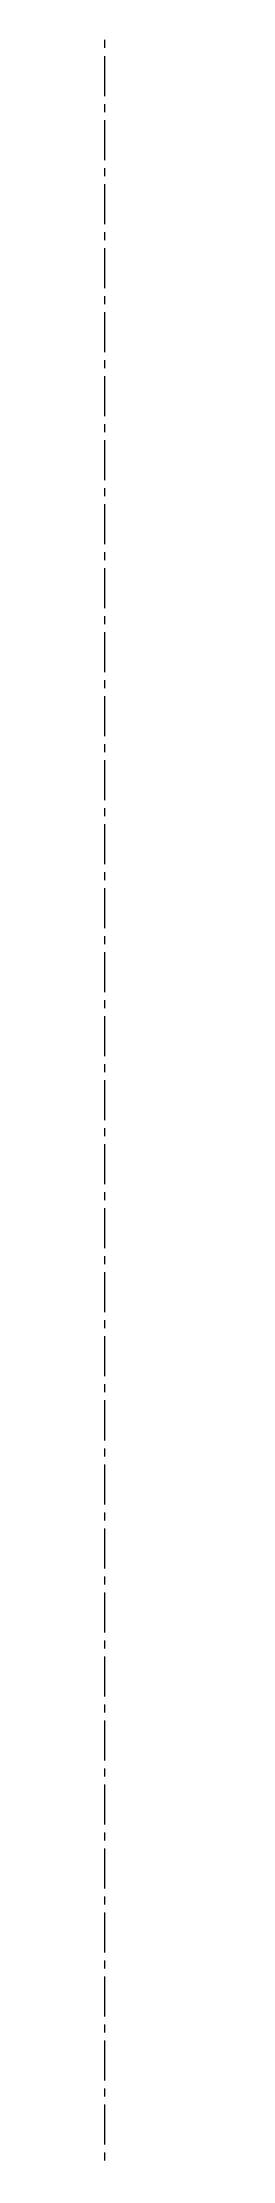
# Model space of a CAD drawing. Extents: x -662 to 7167, y -426 to 2826.
# Drawn here: x 6851 to 6871, y 950 to 1612 of the extents above; entities that cross this region are included whole.
import ezdxf
from ezdxf.enums import TextEntityAlignment as Align

# ---------------------------------------------------------------- set-up
doc = ezdxf.new("R2010")
doc.units = 0
doc.header["$LTSCALE"] = 10
doc.linetypes.add('G02-1-PRDXXXX-E-MET-01-P01-01$0$CENTER', pattern=[2, 1.25, -0.25, 0.25, -0.25])
doc.layers.add('G02-1-PRDXXXX-E-MET-01-P01-01$0$CL_CABLE TRAY', color=200, linetype='G02-1-PRDXXXX-E-MET-01-P01-01$0$CENTER')
doc.layers.add('G02-1-PRDXXXX-M-MPIP-01-P01-01 (BASE)$0$NOZZLE TAG', color=7, linetype='Continuous', true_color=0x013f7f, plot=False)
doc.styles.add('G02-1-PRDXXXX-M-MPIP-01-P01-01 (BASE)$0$Scovan Standard', font='Franklin%20Gothic%20Medium%20Cond%20Regular.ttf', dxfattribs={"height": 2.5})

# ---------------------------------------------------------------- blocks, each defined once
blk = doc.blocks.new('G02-1-PRDXXXX-M-MPIP-01-P01-01 (BASE)$0$SKID-MODULE-NOZZLE-33')
at = {"layer": 'DEFPOINTS', "extrusion": (-1, 0, -1.83697e-16), "style": 'G02-1-PRDXXXX-M-MPIP-01-P01-01 (BASE)$0$Scovan Standard', "width": 0.8}
for tag, p in [('NOZZLE_ELEVATION', (0, -8, 1.5)), ('NOZZLE_NORTHING', (0, 0, 1.5)), ('NOZZLE_EASTING', (0, -4, 1.5)), ('NOZZLE_RATING', (0, 4, 1.5)), ('NOZZLE_LINE#', (0, -12, 1.5)), ('NOZZLE_SIZE', (0, 8, 1.5)), ('NOZZLE_TAG', (0, 12, 1.5))]:
    blk.add_attdef(tag, text='', height=2.5, dxfattribs=at).set_placement(p, align=Align.MIDDLE_CENTER)

msp = doc.modelspace()

# ---------------------------------------------------------------- linework, layer by layer
at = {"layer": 'G02-1-PRDXXXX-E-MET-01-P01-01$0$CL_CABLE TRAY'}
msp.add_line((6851, 75, 261.73), (6851, 2175, 261.73), dxfattribs=at)

# ---------------------------------------------------------------- block references
at = {"layer": 'G02-1-PRDXXXX-M-MPIP-01-P01-01 (BASE)$0$NOZZLE TAG'}
ref = msp.add_blockref('G02-1-PRDXXXX-M-MPIP-01-P01-01 (BASE)$0$SKID-MODULE-NOZZLE-33', (6870, 1380, 566.2), dxfattribs=dict(at, rotation=180))
ref.add_attrib('NOZZLE_TAG', 'N8', dxfattribs={"layer": 'DEFPOINTS', "extrusion": (1, -1.22465e-16, -1.83697e-16), "height": 2.5, "style": 'G02-1-PRDXXXX-M-MPIP-01-P01-01 (BASE)$0$Scovan Standard', "width": 0.8}).set_placement((1380, 578.2, 6871.5), align=Align.MIDDLE_CENTER)
ref.add_attrib('NOZZLE_SIZE', '33', dxfattribs={"layer": 'DEFPOINTS', "extrusion": (1, -1.22465e-16, -1.83697e-16), "height": 2.5, "style": 'G02-1-PRDXXXX-M-MPIP-01-P01-01 (BASE)$0$Scovan Standard', "width": 0.8}).set_placement((1380, 574.2, 6871.5), align=Align.MIDDLE_CENTER)
ref.add_attrib('NOZZLE_RATING', 'CL600', dxfattribs={"layer": 'DEFPOINTS', "extrusion": (1, -1.22465e-16, -1.83697e-16), "height": 2.5, "style": 'G02-1-PRDXXXX-M-MPIP-01-P01-01 (BASE)$0$Scovan Standard', "width": 0.8}).set_placement((1380, 570.2, 6871.5), align=Align.MIDDLE_CENTER)
ref.add_attrib('NOZZLE_NORTHING', 'N 1+380', dxfattribs={"layer": 'DEFPOINTS', "extrusion": (1, -1.22465e-16, -1.83697e-16), "height": 2.5, "style": 'G02-1-PRDXXXX-M-MPIP-01-P01-01 (BASE)$0$Scovan Standard', "width": 0.8}).set_placement((1380, 566.2, 6871.5), align=Align.MIDDLE_CENTER)
ref.add_attrib('NOZZLE_EASTING', 'E 6+870', dxfattribs={"layer": 'DEFPOINTS', "extrusion": (1, -1.22465e-16, -1.83697e-16), "height": 2.5, "style": 'G02-1-PRDXXXX-M-MPIP-01-P01-01 (BASE)$0$Scovan Standard', "width": 0.8}).set_placement((1380, 562.2, 6871.5), align=Align.MIDDLE_CENTER)
ref.add_attrib('NOZZLE_ELEVATION', '0.566M', dxfattribs={"layer": 'DEFPOINTS', "extrusion": (1, -1.22465e-16, -1.83697e-16), "height": 2.5, "style": 'G02-1-PRDXXXX-M-MPIP-01-P01-01 (BASE)$0$Scovan Standard', "width": 0.8}).set_placement((1380, 558.2, 6871.5), align=Align.MIDDLE_CENTER)
ref.add_attrib('NOZZLE_LINE#', '33-FG-C2C5-P0106', dxfattribs={"layer": 'DEFPOINTS', "extrusion": (1, -1.22465e-16, -1.83697e-16), "height": 2.5, "style": 'G02-1-PRDXXXX-M-MPIP-01-P01-01 (BASE)$0$Scovan Standard', "width": 0.8}).set_placement((1380, 554.2, 6871.5), align=Align.MIDDLE_CENTER)

doc.saveas('drawing.dxf')
